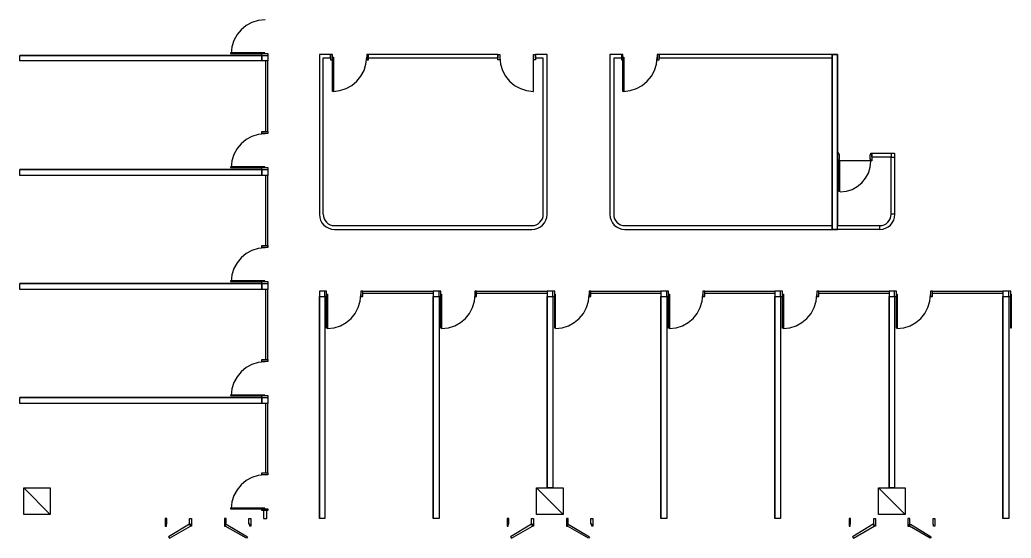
# Model space of a CAD drawing. Header units: millimetres. Extents: x -1062 to 473405, y -148599 to 38948.
# Drawn here: x 209535 to 235619, y -148599 to -134970 of the extents above; entities that cross this region are included whole.
import ezdxf

# ---------------------------------------------------------------- set-up
doc = ezdxf.new("R2010")
doc.units = ezdxf.units.MM
for name, color, linetype in [('COLUMN', 1, 'Continuous'), ('DOOR', 3, 'Continuous'), ('WALL', 7, 'Continuous'), ('WINDOW', 4, 'Continuous')]:
    doc.layers.add(name, color=color, linetype=linetype)

msp = doc.modelspace()

# ---------------------------------------------------------------- linework, layer by layer
at = {"layer": 'COLUMN'}
for p, q in [((210334.3, -147976.3), (209636.1, -147277.7)), ((209636.1, -147277.7), (210334.3, -147277.7)), ((209636.1, -147976.3), (209636.1, -147277.7)), ((210334.3, -147277.7), (210334.3, -147976.3)), ((223827.2, -147976.3), (223129, -147277.7)), ((223129, -147277.7), (223827.2, -147277.7)), ((223129, -147976.3), (223129, -147277.7)), ((223827.2, -147277.7), (223827.2, -147976.3)), ((232826.7, -147976.3), (232128.5, -147277.7)), ((232128.5, -147277.7), (232826.7, -147277.7)), ((232128.5, -147976.3), (232128.5, -147277.7)), ((232826.7, -147277.7), (232826.7, -147976.3)), ((210334.3, -147976.3), (209636.1, -147976.3)), ((223827.2, -147976.3), (223129, -147976.3)), ((232826.7, -147976.3), (232128.5, -147976.3))]:
    msp.add_line(p, q, dxfattribs=at)
at = {"layer": 'DOOR'}
for p, q in [((215643.2, -135039.5), (215491.9, -135121)), ((215810.1, -134988.1), (215643.2, -135039.5)), ((215989.1, -134970.1), (215810.1, -134988.1)), ((215250.5, -135359.9), (215167.4, -135510.3)), ((215359.8, -135228.9), (215250.5, -135359.9)), ((215491.9, -135121), (215359.8, -135228.9)), ((215167.4, -135510.3), (215114.2, -135676.8)), ((215982.7, -135833.8), (215081.5, -135833.8)), ((215081.5, -135833.8), (215081.5, -135859.2)), ((215081.5, -135859.2), (215982.7, -135859.2)), ((215114.2, -135676.8), (215094.3, -135855.7)), ((215906.6, -135910), (215906.6, -135859.2)), ((215906.6, -135859.2), (216058.9, -135859.2)), ((215982.7, -135859.2), (215982.7, -135833.8)), ((216058.9, -135859.2), (216058.9, -135910)), ((217709, -135884.6), (217709, -136024.3)), ((217759.8, -135884.6), (217709, -135884.6)), ((217759.8, -136024.3), (217759.8, -135884.6)), ((218661, -135884.6), (218661, -136024.3)), ((218711.8, -135884.6), (218661, -135884.6)), ((218711.8, -136024.3), (218711.8, -135884.6)), ((222113.6, -136024.3), (222113.6, -135884.6)), ((222113.6, -135884.6), (222164.3, -135884.6)), ((222164.3, -135884.6), (222164.3, -136024.3)), ((223052.9, -136024.3), (223052.9, -135884.6)), ((223052.9, -135884.6), (223103.6, -135884.6)), ((223103.6, -135884.6), (223103.6, -136024.3)), ((225363, -135884.6), (225363, -136024.3)), ((225401.1, -135884.6), (225363, -135884.6)), ((225401.1, -136024.3), (225401.1, -135884.6)), ((226302.3, -135884.6), (226302.3, -136024.3)), ((226353.1, -135884.6), (226302.3, -135884.6)), ((226353.1, -136024.3), (226353.1, -135884.6)), ((217709, -136024.3), (217759.8, -136024.3)), ((217759.8, -135948.1), (217785.2, -135948.1)), ((217759.8, -136849.9), (217759.8, -135948.1)), ((217785.2, -135948.1), (217785.2, -136849.9)), ((218591.7, -136300.6), (218643.1, -136133.6)), ((218643.1, -136133.6), (218661, -135954.5)), ((218661, -136024.3), (218711.8, -136024.3)), ((222164.3, -136024.3), (222113.6, -136024.3)), ((222164.3, -135954.5), (222182.3, -136133.6)), ((222182.3, -136133.6), (222233.7, -136300.6)), ((223052.9, -135948.1), (223040.2, -135948.1)), ((223040.2, -135948.1), (223040.2, -136849.9)), ((223052.9, -136849.9), (223052.9, -135948.1)), ((223103.6, -136024.3), (223052.9, -136024.3)), ((225363, -136024.3), (225401.1, -136024.3)), ((225401.1, -135948.1), (225426.5, -135948.1)), ((225401.1, -136849.9), (225401.1, -135948.1)), ((225426.5, -135948.1), (225426.5, -136849.9)), ((226233, -136300.6), (226284.4, -136133.6)), ((226284.4, -136133.6), (226302.3, -135954.5)), ((226302.3, -136024.3), (226353.1, -136024.3)), ((218510.3, -136452), (218591.7, -136300.6)), ((222233.7, -136300.6), (222315.1, -136452)), ((226151.6, -136452), (226233, -136300.6)), ((218271.5, -136693.6), (218402.4, -136584.2)), ((218402.4, -136584.2), (218510.3, -136452)), ((222315.1, -136452), (222423, -136584.2)), ((222423, -136584.2), (222553.8, -136693.6)), ((225912.8, -136693.6), (226043.7, -136584.2)), ((226043.7, -136584.2), (226151.6, -136452)), ((217785.2, -136849.9), (217759.8, -136849.9)), ((217776, -136849.9), (217954.8, -136830)), ((217954.8, -136830), (218121.2, -136776.7)), ((218121.2, -136776.7), (218271.5, -136693.6)), ((222553.8, -136693.6), (222704.2, -136776.7)), ((222704.2, -136776.7), (222870.5, -136830)), ((222870.5, -136830), (223049.3, -136849.9)), ((223040.2, -136849.9), (223052.9, -136849.9)), ((225426.5, -136849.9), (225401.1, -136849.9)), ((225417.3, -136849.9), (225596.1, -136830)), ((225596.1, -136830), (225762.5, -136776.7)), ((225762.5, -136776.7), (225912.8, -136693.6)), ((215810.1, -137985.6), (215643.2, -138037)), ((215989.1, -137967.6), (215810.1, -137985.6)), ((215906.6, -137954.9), (215906.6, -137904.1)), ((215906.6, -137904.1), (216058.9, -137904.1)), ((216058.9, -137954.9), (215906.6, -137954.9)), ((216058.9, -137904.1), (216058.9, -137954.9)), ((215359.8, -138226.4), (215250.5, -138357.4)), ((215491.9, -138118.5), (215359.8, -138226.4)), ((215643.2, -138037), (215491.9, -138118.5)), ((215167.4, -138507.8), (215114.2, -138674.3)), ((215250.5, -138357.4), (215167.4, -138507.8)), ((231087.7, -138475.7), (231049.6, -138475.7)), ((231049.6, -138475.7), (231049.6, -138678.9)), ((231087.7, -138513.8), (231087.7, -138475.7)), ((231925.4, -138513.8), (231925.4, -138475.7)), ((231925.4, -138475.7), (231950.8, -138475.7)), ((231950.8, -138475.7), (231950.8, -138678.9)), ((215114.2, -138674.3), (215094.3, -138853.2)), ((231049.6, -138678.9), (231087.7, -138678.9)), ((231100.4, -138513.8), (231087.7, -138513.8)), ((231087.7, -138678.9), (231087.7, -138640.8)), ((231087.7, -138640.8), (231100.4, -138640.8)), ((231113.1, -138678.9), (231087.7, -138678.9)), ((231925.4, -138678.9), (231087.7, -138678.9)), ((231087.7, -139479.1), (231087.7, -138678.9)), ((231100.4, -138640.8), (231100.4, -138513.8)), ((231113.1, -139479.1), (231113.1, -138678.9)), ((231909.1, -138847.8), (231925.4, -138685.3)), ((231912.7, -138640.8), (231912.7, -138513.8)), ((231912.7, -138513.8), (231925.4, -138513.8)), ((231925.4, -138640.8), (231912.7, -138640.8)), ((231925.4, -138678.9), (231925.4, -138640.8)), ((231950.8, -138678.9), (231925.4, -138678.9)), ((215982.7, -138831.3), (215081.5, -138831.3)), ((215081.5, -138831.3), (215081.5, -138856.7)), ((215081.5, -138856.7), (215982.7, -138856.7)), ((215906.6, -138907.5), (215906.6, -138856.7)), ((215906.6, -138856.7), (216058.9, -138856.7)), ((215982.7, -138856.7), (215982.7, -138831.3)), ((216058.9, -138856.7), (216058.9, -138907.5)), ((231787.8, -139136.2), (231862.1, -138999.2)), ((231862.1, -138999.2), (231909.1, -138847.8)), ((231570.1, -139354), (231689.4, -139255.6)), ((231689.4, -139255.6), (231787.8, -139136.2)), ((231087.7, -139479.1), (231113.1, -139479.1)), ((231119.4, -139491.8), (231281.9, -139475.4)), ((231281.9, -139475.4), (231433.2, -139428.4)), ((231433.2, -139428.4), (231570.1, -139354)), ((215491.9, -141116), (215359.8, -141223.9)), ((215643.2, -141034.5), (215491.9, -141116)), ((215810.1, -140983.1), (215643.2, -141034.5)), ((215989.1, -140965.1), (215810.1, -140983.1)), ((215906.6, -140952.4), (215906.6, -140901.6)), ((215906.6, -140901.6), (216058.9, -140901.6)), ((216058.9, -140952.4), (215906.6, -140952.4)), ((216058.9, -140901.6), (216058.9, -140952.4)), ((215250.5, -141354.9), (215167.4, -141505.3)), ((215359.8, -141223.9), (215250.5, -141354.9)), ((215167.4, -141505.3), (215114.2, -141671.8)), ((215982.7, -141828.8), (215081.5, -141828.8)), ((215081.5, -141828.8), (215081.5, -141854.2)), ((215081.5, -141854.2), (215982.7, -141854.2)), ((215114.2, -141671.8), (215094.3, -141850.7)), ((215906.6, -141905), (215906.6, -141854.2)), ((215906.6, -141854.2), (216058.9, -141854.2)), ((215982.7, -141854.2), (215982.7, -141828.8)), ((216058.9, -141854.2), (216058.9, -141905)), ((217607.5, -142108.3), (217556.7, -142108.3)), ((217607.5, -142248), (217607.5, -142108.3)), ((218508.7, -142108.3), (218508.7, -142248)), ((218559.5, -142108.3), (218508.7, -142108.3)), ((218559.5, -142248), (218559.5, -142108.3)), ((220615.8, -142108.3), (220565, -142108.3)), ((220615.8, -142248), (220615.8, -142108.3)), ((221504.3, -142108.3), (221504.3, -142248)), ((221555.1, -142108.3), (221504.3, -142108.3)), ((221555.1, -142248), (221555.1, -142108.3)), ((223611.4, -142108.3), (223560.6, -142108.3)), ((223611.4, -142248), (223611.4, -142108.3)), ((224512.6, -142108.3), (224512.6, -142248)), ((224563.4, -142108.3), (224512.6, -142108.3)), ((224563.4, -142248), (224563.4, -142108.3)), ((226607, -142108.3), (226556.2, -142108.3)), ((226607, -142248), (226607, -142108.3)), ((227508.2, -142108.3), (227508.2, -142248)), ((227559, -142108.3), (227508.2, -142108.3)), ((227559, -142248), (227559, -142108.3)), ((229602.6, -142108.3), (229551.8, -142108.3)), ((229602.6, -142248), (229602.6, -142108.3)), ((230503.8, -142108.3), (230503.8, -142248)), ((230554.6, -142108.3), (230503.8, -142108.3)), ((230554.6, -142248), (230554.6, -142108.3)), ((232598.2, -142108.3), (232547.4, -142108.3)), ((232598.2, -142248), (232598.2, -142108.3)), ((233499.4, -142108.3), (233499.4, -142248)), ((233550.2, -142108.3), (233499.4, -142108.3)), ((233550.2, -142248), (233550.2, -142108.3)), ((235606.5, -142108.3), (235555.7, -142108.3)), ((235606.5, -142248), (235606.5, -142108.3)), ((217556.7, -142248), (217607.5, -142248)), ((217607.5, -142184.5), (217632.9, -142184.5)), ((217607.5, -143073.6), (217607.5, -142184.5)), ((217632.9, -142184.5), (217632.9, -143073.6)), ((218439.4, -142537), (218490.8, -142370)), ((218490.8, -142370), (218508.7, -142190.8)), ((218508.7, -142248), (218559.5, -142248)), ((220565, -142248), (220615.8, -142248)), ((220615.8, -142184.5), (220628.5, -142184.5)), ((220615.8, -143073.6), (220615.8, -142184.5)), ((220628.5, -142184.5), (220628.5, -143073.6)), ((221447.7, -142537), (221499.1, -142370)), ((221499.1, -142370), (221517, -142190.8)), ((221504.3, -142248), (221555.1, -142248)), ((223560.6, -142248), (223611.4, -142248)), ((223611.4, -142184.5), (223624.1, -142184.5)), ((223611.4, -143073.6), (223611.4, -142184.5)), ((223624.1, -142184.5), (223624.1, -143073.6)), ((224443.3, -142537), (224494.7, -142370)), ((224494.7, -142370), (224512.6, -142190.8)), ((224512.6, -142248), (224563.4, -142248)), ((226556.2, -142248), (226607, -142248)), ((226607, -142184.5), (226632.4, -142184.5)), ((226607, -143073.6), (226607, -142184.5)), ((226632.4, -142184.5), (226632.4, -143073.6)), ((227438.9, -142537), (227490.3, -142370)), ((227490.3, -142370), (227508.2, -142190.8)), ((227508.2, -142248), (227559, -142248)), ((229551.8, -142248), (229602.6, -142248)), ((229602.6, -142184.5), (229628, -142184.5)), ((229602.6, -143073.6), (229602.6, -142184.5)), ((229628, -142184.5), (229628, -143073.6)), ((230434.5, -142537), (230485.9, -142370)), ((230485.9, -142370), (230503.8, -142190.8)), ((230503.8, -142248), (230554.6, -142248)), ((232547.4, -142248), (232598.2, -142248)), ((232598.2, -142184.5), (232623.6, -142184.5)), ((232598.2, -143073.6), (232598.2, -142184.5)), ((232623.6, -142184.5), (232623.6, -143073.6)), ((233430.1, -142537), (233481.5, -142370)), ((233481.5, -142370), (233499.4, -142190.8)), ((233499.4, -142248), (233550.2, -142248)), ((235555.7, -142248), (235606.5, -142248)), ((235606.5, -142184.5), (235619.2, -142184.5)), ((235606.5, -143073.6), (235606.5, -142184.5)), ((235619.2, -142184.5), (235619.2, -143073.6)), ((218358, -142688.3), (218439.4, -142537)), ((221366.3, -142688.3), (221447.7, -142537)), ((224361.9, -142688.3), (224443.3, -142537)), ((227357.5, -142688.3), (227438.9, -142537)), ((230353.1, -142688.3), (230434.5, -142537)), ((233348.7, -142688.3), (233430.1, -142537)), ((217968.8, -143013), (218119.2, -142929.9)), ((218119.2, -142929.9), (218250.1, -142820.5)), ((218250.1, -142820.5), (218358, -142688.3)), ((220977.1, -143013), (221127.5, -142929.9)), ((221127.5, -142929.9), (221258.4, -142820.5)), ((221258.4, -142820.5), (221366.3, -142688.3)), ((223972.7, -143013), (224123.1, -142929.9)), ((224123.1, -142929.9), (224254, -142820.5)), ((224254, -142820.5), (224361.9, -142688.3)), ((226968.3, -143013), (227118.7, -142929.9)), ((227118.7, -142929.9), (227249.6, -142820.5)), ((227249.6, -142820.5), (227357.5, -142688.3)), ((229963.9, -143013), (230114.3, -142929.9)), ((230114.3, -142929.9), (230245.2, -142820.5)), ((230245.2, -142820.5), (230353.1, -142688.3)), ((232959.5, -143013), (233109.9, -142929.9)), ((233109.9, -142929.9), (233240.8, -142820.5)), ((233240.8, -142820.5), (233348.7, -142688.3)), ((217632.9, -143073.6), (217607.5, -143073.6)), ((217623.7, -143086.2), (217802.5, -143066.3)), ((217802.5, -143066.3), (217968.8, -143013)), ((220628.5, -143073.6), (220615.8, -143073.6)), ((220632, -143086.2), (220810.8, -143066.3)), ((220810.8, -143066.3), (220977.1, -143013)), ((223624.1, -143073.6), (223611.4, -143073.6)), ((223627.6, -143086.2), (223806.4, -143066.3)), ((223806.4, -143066.3), (223972.7, -143013)), ((226632.4, -143073.6), (226607, -143073.6)), ((226623.2, -143086.2), (226802, -143066.3)), ((226802, -143066.3), (226968.3, -143013)), ((229628, -143073.6), (229602.6, -143073.6)), ((229618.8, -143086.2), (229797.6, -143066.3)), ((229797.6, -143066.3), (229963.9, -143013)), ((232623.6, -143073.6), (232598.2, -143073.6)), ((232614.4, -143086.2), (232793.2, -143066.3)), ((232793.2, -143066.3), (232959.5, -143013)), ((235619.2, -143073.6), (235606.5, -143073.6)), ((215810.1, -143980.6), (215643.2, -144032)), ((215989.1, -143962.6), (215810.1, -143980.6)), ((215906.6, -143949.9), (215906.6, -143899.1)), ((215906.6, -143899.1), (216058.9, -143899.1)), ((216058.9, -143949.9), (215906.6, -143949.9)), ((216058.9, -143899.1), (216058.9, -143949.9)), ((215359.8, -144221.4), (215250.5, -144352.4)), ((215491.9, -144113.5), (215359.8, -144221.4)), ((215643.2, -144032), (215491.9, -144113.5)), ((215167.4, -144502.8), (215114.2, -144669.3)), ((215250.5, -144352.4), (215167.4, -144502.8)), ((215114.2, -144669.3), (215094.3, -144848.2)), ((215982.7, -144839), (215081.5, -144839)), ((215081.5, -144839), (215081.5, -144851.7)), ((215081.5, -144851.7), (215982.7, -144851.7)), ((215906.6, -144902.5), (215906.6, -144851.7)), ((215906.6, -144851.7), (216058.9, -144851.7)), ((215982.7, -144851.7), (215982.7, -144839)), ((216058.9, -144851.7), (216058.9, -144902.5)), ((215491.9, -147085.6), (215359.8, -147193.5)), ((215643.2, -147004.1), (215491.9, -147085.6)), ((215810.1, -146952.7), (215643.2, -147004.1)), ((215989.1, -146934.8), (215810.1, -146952.7)), ((215906.6, -146934.8), (215906.6, -146883.9)), ((215906.6, -146883.9), (216058.9, -146883.9)), ((216058.9, -146934.8), (215906.6, -146934.8)), ((216058.9, -146883.9), (216058.9, -146934.8)), ((215250.5, -147324.5), (215167.4, -147475)), ((215359.8, -147193.5), (215250.5, -147324.5)), ((215167.4, -147475), (215114.2, -147641.4)), ((215982.7, -147811.1), (215081.5, -147811.1)), ((215081.5, -147811.1), (215081.5, -147823.8)), ((215081.5, -147823.8), (215982.7, -147823.8)), ((215114.2, -147641.4), (215094.3, -147820.3)), ((215906.6, -147874.6), (215906.6, -147823.8)), ((215906.6, -147823.8), (216058.9, -147823.8)), ((216058.9, -147874.6), (215906.6, -147874.6)), ((215982.7, -147823.8), (215982.7, -147811.1)), ((216058.9, -147823.8), (216058.9, -147874.6))]:
    msp.add_line(p, q, dxfattribs=at)
at = {"layer": 'WALL'}
for p, q in [((231049.6, -135884.6), (230910, -135884.6)), ((230910, -135884.6), (230910, -140482.5)), ((231049.6, -140482.5), (231049.6, -135884.6)), ((215906.6, -135910), (209534.6, -135910)), ((215906.6, -136049.7), (209534.6, -136049.7)), ((215906.6, -136049.7), (215906.6, -135910)), ((231950.8, -138577.3), (231950.8, -138475.7)), ((231950.8, -138475.7), (232547.4, -138475.7)), ((232547.4, -138475.7), (232547.4, -140076.1)), ((232458.6, -138577.3), (231950.8, -138577.3)), ((232458.6, -140076.1), (232458.6, -138577.3)), ((215906.6, -138907.5), (209534.6, -138907.5)), ((215906.6, -139059.9), (215906.6, -138907.5)), ((215906.6, -139059.9), (209534.6, -139059.9)), ((232276.4, -140357.4), (232327, -140329.9)), ((232327, -140329.9), (232371.2, -140293.5)), ((232371.2, -140293.5), (232407.6, -140249.3)), ((232407.6, -140249.3), (232435.1, -140198.6)), ((232435.1, -140198.6), (232452.5, -140142.6)), ((232443, -140365.3), (232491.8, -140306.1)), ((232452.5, -140142.6), (232458.6, -140082.4)), ((232491.8, -140306.1), (232528.7, -140238.1)), ((232528.7, -140238.1), (232552, -140163)), ((232552, -140163), (232560.1, -140082.4)), ((230910, -140482.5), (231049.6, -140482.5)), ((231049.6, -140380.9), (232153.9, -140380.9)), ((232153.9, -140482.5), (231049.6, -140482.5)), ((232160.3, -140380.9), (232220.4, -140374.8)), ((232160.3, -140482.5), (232240.8, -140474.4)), ((232220.4, -140374.8), (232276.4, -140357.4)), ((232240.8, -140474.4), (232315.9, -140451.1)), ((232315.9, -140451.1), (232383.8, -140414.2)), ((232383.8, -140414.2), (232443, -140365.3)), ((215906.6, -141905), (209534.6, -141905)), ((215906.6, -142057.5), (209534.6, -142057.5)), ((215906.6, -142057.5), (215906.6, -141905)), ((217417.1, -142248), (217417.1, -148077.9)), ((217417.1, -142248), (217556.7, -142248)), ((217556.7, -142248), (217556.7, -148077.9)), ((220412.7, -142248), (220412.7, -148077.9)), ((220412.7, -142248), (220565, -142248)), ((220565, -142248), (220565, -148077.9)), ((223408.3, -142248), (223408.3, -147277.7)), ((223408.3, -142248), (223560.6, -142248)), ((223560.6, -142248), (223560.6, -147277.7)), ((226403.9, -142248), (226403.9, -148077.9)), ((226403.9, -142248), (226556.2, -142248)), ((226556.2, -142248), (226556.2, -148077.9)), ((229399.5, -142248), (229399.5, -148077.9)), ((229399.5, -142248), (229551.8, -142248)), ((229551.8, -142248), (229551.8, -148077.9)), ((232407.8, -142248), (232407.8, -147277.7)), ((232407.8, -142248), (232547.4, -142248)), ((232547.4, -142248), (232547.4, -147277.7)), ((235403.4, -142248), (235403.4, -148077.9)), ((235403.4, -142248), (235555.7, -142248)), ((235555.7, -142248), (235555.7, -148077.9)), ((215906.6, -144902.5), (209534.6, -144902.5)), ((215906.6, -145055), (215906.6, -144902.5)), ((215906.6, -145055), (209534.6, -145055))]:
    msp.add_line(p, q, dxfattribs=at)
for points in [[(230910, -135885), (230910, -135884.6), (231049.6, -135884.6), (231049.6, -135885), (231050, -135885), (231050, -140380), (231050, -140380.9), (232153.9, -140380.9), (232153.9, -140482.5), (231049.6, -140482.5), (230910, -140482.5), (230910, -140480), (230910, -135885)], [(215906.6, -135910), (215906.6, -136049.7), (209534.6, -136049.7), (209534.6, -135910), (215906.6, -135910)], [(232458.6, -138475.7), (232458.6, -138577.3), (231950.8, -138577.3), (231950.8, -138475.7), (232458.6, -138475.7)], [(232547.4, -138577.3), (232547.4, -140076.1), (232458.6, -140076.1), (232458.6, -138577.3), (232547.4, -138577.3)], [(215906.6, -138907.5), (215906.6, -139059.9), (209534.6, -139059.9), (209534.6, -138907.5), (215906.6, -138907.5)], [(215906.6, -141905), (215906.6, -142057.5), (209534.6, -142057.5), (209534.6, -141905), (215906.6, -141905)], [(217556.7, -142248), (217556.7, -148077.9), (217417.1, -148077.9), (217417.1, -142248), (217556.7, -142248)], [(220565, -142248), (220565, -148077.9), (220412.7, -148077.9), (220412.7, -142248), (220565, -142248)], [(223560.6, -142248), (223560.6, -147277.7), (223408.3, -147277.7), (223408.3, -142248), (223560.6, -142248)], [(226556.2, -142248), (226556.2, -148077.9), (226403.9, -148077.9), (226403.9, -142248), (226556.2, -142248)], [(229551.8, -142248), (229551.8, -148077.9), (229399.5, -148077.9), (229399.5, -142248), (229551.8, -142248)], [(232547.4, -142248), (232547.4, -147277.7), (232407.8, -147277.7), (232407.8, -142248), (232547.4, -142248)], [(235555.7, -142248), (235555.7, -148077.9), (235403.4, -148077.9), (235403.4, -142248), (235555.7, -142248)], [(215906.6, -144902.5), (215906.6, -145055), (209534.6, -145055), (209534.6, -144902.5), (215906.6, -144902.5)]]:
    msp.add_lwpolyline(points, close=True, dxfattribs=at)
at = {"layer": 'WINDOW'}
for p, q in [((217709, -135884.6), (217417.1, -135884.6)), ((217417.1, -135884.6), (217417.1, -140076.1)), ((217709, -135973.5), (217709, -135884.6)), ((222113.6, -135884.6), (218711.8, -135884.6)), ((218711.8, -135973.5), (218711.8, -135884.6)), ((222113.6, -135884.6), (222113.6, -135973.5)), ((223408.3, -135884.6), (223103.6, -135884.6)), ((223103.6, -135973.5), (223103.6, -135884.6)), ((223408.3, -140076.1), (223408.3, -135884.6)), ((225363, -135884.6), (225058.4, -135884.6)), ((225058.4, -135884.6), (225058.4, -140076.1)), ((225363, -135884.6), (225363, -135973.5)), ((230910, -135884.6), (226353.1, -135884.6)), ((226353.1, -135884.6), (226353.1, -135973.5)), ((215906.6, -135910), (216058.9, -135910)), ((216058.9, -136049.7), (215906.6, -136049.7)), ((216008.1, -137904.1), (216008.1, -136049.7)), ((216058.9, -135910), (216058.9, -136049.7)), ((216058.9, -137904.1), (216058.9, -136049.7)), ((217709, -135973.5), (217505.9, -135973.5)), ((217505.9, -135973.5), (217505.9, -140076.1)), ((222113.6, -135973.5), (218711.8, -135973.5)), ((223306.7, -135973.5), (223103.6, -135973.5)), ((223306.7, -140076.1), (223306.7, -135973.5)), ((225363, -135973.5), (225159.9, -135973.5)), ((225159.9, -135973.5), (225159.9, -140076.1)), ((230910, -135973.5), (226353.1, -135973.5)), ((215906.6, -138907.5), (216058.9, -138907.5)), ((216058.9, -138907.5), (216058.9, -139059.9)), ((216058.9, -139059.9), (215906.6, -139059.9)), ((216008.1, -140901.6), (216008.1, -139059.9)), ((216058.9, -140901.6), (216058.9, -139059.9)), ((217417.1, -140082.4), (217425.2, -140163)), ((217425.2, -140163), (217448.5, -140238.1)), ((217448.5, -140238.1), (217485.4, -140306.1)), ((217485.4, -140306.1), (217534.2, -140365.3)), ((217518.6, -140082.4), (217524.7, -140142.6)), ((217524.7, -140142.6), (217542.1, -140198.6)), ((217542.1, -140198.6), (217569.6, -140249.3)), ((217569.6, -140249.3), (217606, -140293.5)), ((217606, -140293.5), (217650.1, -140329.9)), ((217650.1, -140329.9), (217700.8, -140357.4)), ((223124.5, -140357.4), (223175.2, -140329.9)), ((223175.2, -140329.9), (223219.4, -140293.5)), ((223219.4, -140293.5), (223255.8, -140249.3)), ((223255.8, -140249.3), (223283.3, -140198.6)), ((223283.3, -140198.6), (223300.7, -140142.6)), ((223291.2, -140365.3), (223340, -140306.1)), ((223300.7, -140142.6), (223306.7, -140082.4)), ((223340, -140306.1), (223376.9, -140238.1)), ((223376.9, -140238.1), (223400.2, -140163)), ((223400.2, -140163), (223408.3, -140082.4)), ((225058.4, -140082.4), (225066.5, -140163)), ((225066.5, -140163), (225089.8, -140238.1)), ((225089.8, -140238.1), (225126.7, -140306.1)), ((225126.7, -140306.1), (225175.5, -140365.3)), ((225159.9, -140082.4), (225166, -140142.6)), ((225166, -140142.6), (225183.4, -140198.6)), ((225183.4, -140198.6), (225210.9, -140249.3)), ((225210.9, -140249.3), (225247.3, -140293.5)), ((225247.3, -140293.5), (225291.5, -140329.9)), ((225291.5, -140329.9), (225342.1, -140357.4)), ((217534.2, -140365.3), (217593.4, -140414.2)), ((217593.4, -140414.2), (217661.3, -140451.1)), ((217661.3, -140451.1), (217736.3, -140474.4)), ((217700.8, -140357.4), (217756.8, -140374.8)), ((217736.3, -140474.4), (217816.9, -140482.5)), ((217756.8, -140374.8), (217816.9, -140380.9)), ((217810.6, -140380.9), (223002.1, -140380.9)), ((217810.6, -140482.5), (223002.1, -140482.5)), ((223008.4, -140380.9), (223068.6, -140374.8)), ((223008.4, -140482.5), (223089, -140474.4)), ((223068.6, -140374.8), (223124.5, -140357.4)), ((223089, -140474.4), (223164.1, -140451.1)), ((223164.1, -140451.1), (223232, -140414.2)), ((223232, -140414.2), (223291.2, -140365.3)), ((225175.5, -140365.3), (225234.7, -140414.2)), ((225234.7, -140414.2), (225302.6, -140451.1)), ((225302.6, -140451.1), (225377.7, -140474.4)), ((225342.1, -140357.4), (225398.1, -140374.8)), ((225377.7, -140474.4), (225458.2, -140482.5)), ((225398.1, -140374.8), (225458.2, -140380.9)), ((225451.9, -140380.9), (230910, -140380.9)), ((225451.9, -140482.5), (230910, -140482.5)), ((215906.6, -141905), (216058.9, -141905)), ((216058.9, -142057.5), (215906.6, -142057.5)), ((216008.1, -143899.1), (216008.1, -142057.5)), ((216058.9, -141905), (216058.9, -142057.5)), ((216058.9, -143899.1), (216058.9, -142057.5)), ((217556.7, -142108.3), (217417.1, -142108.3)), ((217417.1, -142108.3), (217417.1, -142248)), ((217556.7, -142248), (217556.7, -142108.3)), ((218559.5, -142108.3), (220412.7, -142108.3)), ((218559.5, -142159.1), (220412.7, -142159.1)), ((220565, -142108.3), (220412.7, -142108.3)), ((220412.7, -142108.3), (220412.7, -142248)), ((220565, -142248), (220565, -142108.3)), ((221555.1, -142108.3), (223408.3, -142108.3)), ((221555.1, -142159.1), (223408.3, -142159.1)), ((223560.6, -142108.3), (223408.3, -142108.3)), ((223408.3, -142108.3), (223408.3, -142248)), ((223560.6, -142248), (223560.6, -142108.3)), ((224563.4, -142108.3), (226403.9, -142108.3)), ((224563.4, -142159.1), (226403.9, -142159.1)), ((226556.2, -142108.3), (226403.9, -142108.3)), ((226403.9, -142108.3), (226403.9, -142248)), ((226556.2, -142248), (226556.2, -142108.3)), ((227559, -142108.3), (229399.5, -142108.3)), ((227559, -142159.1), (229399.5, -142159.1)), ((229551.8, -142108.3), (229399.5, -142108.3)), ((229399.5, -142108.3), (229399.5, -142248)), ((229551.8, -142248), (229551.8, -142108.3)), ((230554.6, -142108.3), (232407.8, -142108.3)), ((230554.6, -142159.1), (232407.8, -142159.1)), ((232547.4, -142108.3), (232407.8, -142108.3)), ((232407.8, -142108.3), (232407.8, -142248)), ((232547.4, -142248), (232547.4, -142108.3)), ((233550.2, -142108.3), (235403.4, -142108.3)), ((233550.2, -142159.1), (235403.4, -142159.1)), ((235555.7, -142108.3), (235403.4, -142108.3)), ((235403.4, -142108.3), (235403.4, -142248)), ((235555.7, -142248), (235555.7, -142108.3)), ((215906.6, -144902.5), (216058.9, -144902.5)), ((216058.9, -144902.5), (216058.9, -145055)), ((216058.9, -145055), (215906.6, -145055)), ((216008.1, -146883.9), (216008.1, -145055)), ((216058.9, -146883.9), (216058.9, -145055)), ((215944.7, -147874.6), (215944.7, -148077.9)), ((216033.5, -147874.6), (215944.7, -147874.6)), ((216033.5, -148077.9), (216033.5, -147874.6)), ((213406, -148077.9), (213355.2, -148077.9)), ((213355.2, -148077.9), (213355.2, -148281.1)), ((213406, -148230.3), (213406, -148077.9)), ((214002.6, -148230.3), (214002.6, -148077.9)), ((214002.6, -148077.9), (214053.4, -148077.9)), ((214053.4, -148077.9), (214053.4, -148281.1)), ((214967.3, -148077.9), (214916.5, -148077.9)), ((214916.5, -148077.9), (214916.5, -148281.1)), ((214967.3, -148230.3), (214967.3, -148077.9)), ((215563.9, -148230.3), (215563.9, -148077.9)), ((215563.9, -148077.9), (215614.6, -148077.9)), ((215614.6, -148077.9), (215614.6, -148281.1)), ((215944.7, -148077.9), (216033.5, -148077.9)), ((222405.5, -148077.9), (222354.7, -148077.9)), ((222354.7, -148077.9), (222354.7, -148281.1)), ((222405.5, -148230.3), (222405.5, -148077.9)), ((223002.1, -148230.3), (223002.1, -148077.9)), ((223002.1, -148077.9), (223052.9, -148077.9)), ((223052.9, -148077.9), (223052.9, -148281.1)), ((223966.8, -148077.9), (223916, -148077.9)), ((223916, -148077.9), (223916, -148281.1)), ((223966.8, -148230.3), (223966.8, -148077.9)), ((224563.4, -148230.3), (224563.4, -148077.9)), ((224563.4, -148077.9), (224614.1, -148077.9)), ((224614.1, -148077.9), (224614.1, -148281.1)), ((231392.3, -148077.9), (231354.2, -148077.9)), ((231354.2, -148077.9), (231354.2, -148281.1)), ((231392.3, -148230.3), (231392.3, -148077.9)), ((232001.6, -148230.3), (232001.6, -148077.9)), ((232001.6, -148077.9), (232052.4, -148077.9)), ((232052.4, -148077.9), (232052.4, -148281.1)), ((232953.6, -148077.9), (232902.8, -148077.9)), ((232902.8, -148077.9), (232902.8, -148281.1)), ((232953.6, -148230.3), (232953.6, -148077.9)), ((233562.9, -148230.3), (233562.9, -148077.9)), ((233562.9, -148077.9), (233613.6, -148077.9)), ((233613.6, -148077.9), (233613.6, -148281.1)), ((213355.2, -148281.1), (213393.3, -148281.1)), ((213393.3, -148281.1), (213393.3, -148230.3)), ((213393.3, -148230.3), (213406, -148230.3)), ((214002.6, -148230.3), (213444.1, -148560.5)), ((213469.5, -148598.6), (214028, -148281.1)), ((214028, -148230.3), (214002.6, -148230.3)), ((214028, -148281.1), (214002.6, -148230.3)), ((214028, -148281.1), (214028, -148230.3)), ((214053.4, -148281.1), (214028, -148281.1)), ((214916.5, -148281.1), (214941.9, -148281.1)), ((214941.9, -148281.1), (214941.9, -148230.3)), ((214941.9, -148230.3), (214967.3, -148230.3)), ((214941.9, -148281.1), (214967.3, -148230.3)), ((215500.4, -148598.6), (214941.9, -148281.1)), ((214967.3, -148230.3), (215525.8, -148560.5)), ((215589.2, -148230.3), (215563.9, -148230.3)), ((215589.2, -148281.1), (215589.2, -148230.3)), ((215614.6, -148281.1), (215589.2, -148281.1)), ((222354.7, -148281.1), (222380.1, -148281.1)), ((222380.1, -148281.1), (222380.1, -148230.3)), ((222380.1, -148230.3), (222405.5, -148230.3)), ((223002.1, -148230.3), (222443.6, -148560.5)), ((222469, -148598.6), (223027.5, -148281.1)), ((223027.5, -148230.3), (223002.1, -148230.3)), ((223027.5, -148281.1), (223002.1, -148230.3)), ((223027.5, -148281.1), (223027.5, -148230.3)), ((223052.9, -148281.1), (223027.5, -148281.1)), ((223916, -148281.1), (223941.4, -148281.1)), ((223941.4, -148281.1), (223941.4, -148230.3)), ((223941.4, -148230.3), (223966.8, -148230.3)), ((223941.4, -148281.1), (223966.8, -148230.3)), ((224499.9, -148598.6), (223941.4, -148281.1)), ((223966.8, -148230.3), (224525.3, -148560.5)), ((224588.7, -148230.3), (224563.4, -148230.3)), ((224588.7, -148281.1), (224588.7, -148230.3)), ((224614.1, -148281.1), (224588.7, -148281.1)), ((231354.2, -148281.1), (231379.6, -148281.1)), ((231379.6, -148281.1), (231379.6, -148230.3)), ((231379.6, -148230.3), (231392.3, -148230.3)), ((231988.9, -148230.3), (231443.1, -148560.5)), ((231468.5, -148598.6), (232014.3, -148281.1)), ((232014.3, -148281.1), (231988.9, -148230.3)), ((232014.3, -148230.3), (232001.6, -148230.3)), ((232014.3, -148281.1), (232014.3, -148230.3)), ((232052.4, -148281.1), (232014.3, -148281.1)), ((232902.8, -148281.1), (232940.9, -148281.1)), ((232940.9, -148281.1), (232940.9, -148230.3)), ((232940.9, -148230.3), (232953.6, -148230.3)), ((232940.9, -148281.1), (232966.3, -148230.3)), ((233486.7, -148598.6), (232940.9, -148281.1)), ((232966.3, -148230.3), (233512.1, -148560.5)), ((233575.6, -148230.3), (233562.9, -148230.3)), ((233575.6, -148281.1), (233575.6, -148230.3)), ((233613.6, -148281.1), (233575.6, -148281.1)), ((213444.1, -148560.5), (213469.5, -148598.6)), ((215525.8, -148560.5), (215500.4, -148598.6)), ((222443.6, -148560.5), (222469, -148598.6)), ((224525.3, -148560.5), (224499.9, -148598.6)), ((231443.1, -148560.5), (231468.5, -148598.6)), ((233512.1, -148560.5), (233486.7, -148598.6))]:
    msp.add_line(p, q, dxfattribs=at)

doc.saveas('drawing.dxf')
